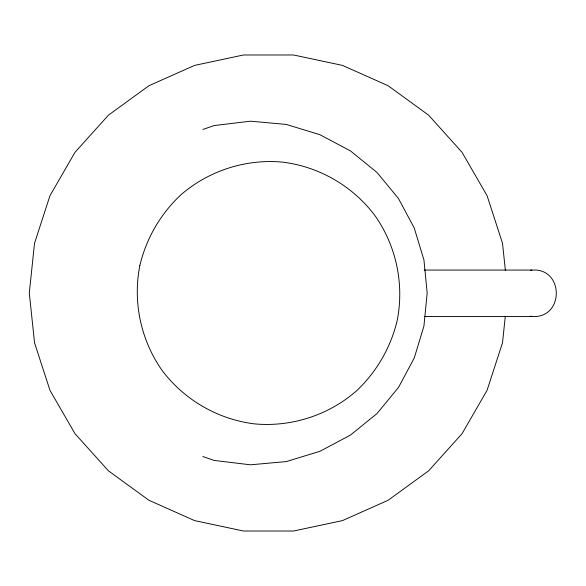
<?xml version="1.0" encoding="UTF-8"?>
<svg xmlns="http://www.w3.org/2000/svg" width="586" height="586" viewBox="0 0 586 586"><rect width="100%" height="100%" fill="white"/><g stroke="black" fill="none" stroke-linecap="round" stroke-linejoin="round"><path stroke-width="0.88" d="M505.279 316.521L502.517 342.759L487.061 390.342L462.061 433.669L428.593 470.851L388.137 500.261L342.451 520.61L293.527 531.019L243.52 531.019L194.596 520.61L148.91 500.261L108.454 470.851L74.986 433.669L49.978 390.342L34.53 342.759L29.3 293L34.53 243.241L49.978 195.658L74.986 152.331L108.454 115.149L148.91 85.739L194.596 65.39L243.52 54.981L293.527 54.981L342.451 65.39L388.137 85.739L428.593 115.149L462.061 152.331L487.061 195.658L502.517 243.241L505.374 270.38M202.859 129.469L214.139 125.558L250.471 121.192L286.232 124.422L319.934 134.699L350.501 150.946L377.01 172.467L398.487 198.537L414.28 228.079L423.934 259.95L427.187 293L423.934 326.05L414.28 357.921L398.487 387.463L377.01 413.533L350.501 435.054L319.934 451.301L286.232 461.578L250.471 464.808L214.139 460.442L202.859 456.531M530.359 270.395L531.89 270.058M424.257 270.058L536.586 270.058C562.868 272.6 562.868 313.928 536.586 316.469L424.249 316.469M530.359 316.132L531.89 316.469M139.827 265.634C132.678 301.878 140.808 340.166 162.08 370.367C184.216 399.938 218.102 419.51 254.771 423.905C291.55 427.238 328.768 415.137 356.566 390.818C376.717 371.802 390.84 347.33 397.22 320.366C404.369 284.122 396.239 245.834 374.967 215.633C352.831 186.062 318.945 166.49 282.276 162.095C245.497 158.762 208.279 170.863 180.481 195.182C160.33 214.198 146.207 238.67 139.827 265.634"/></g></svg>
